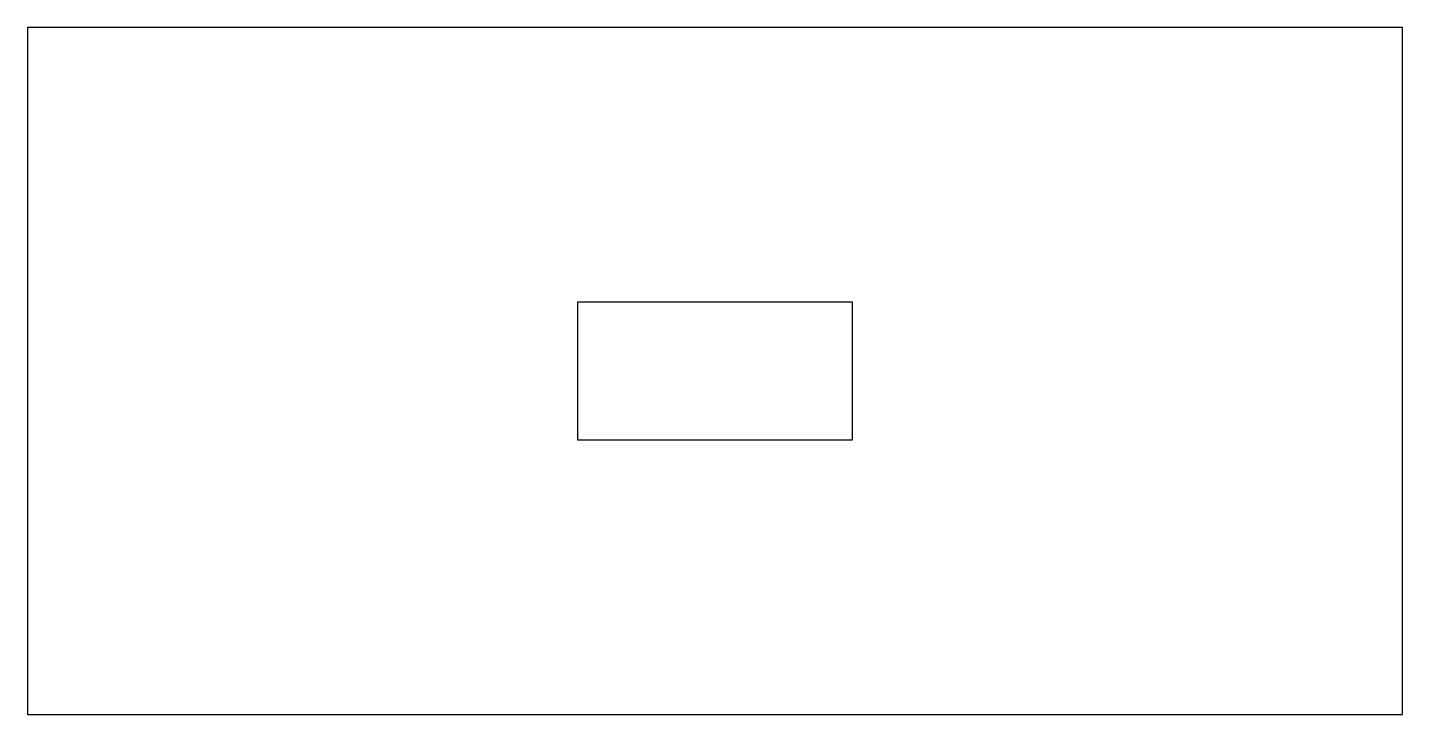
# Model space of a CAD drawing. Header units: metres. Extents: x 0 to 200, y 0 to 100.
import ezdxf

# ---------------------------------------------------------------- set-up
doc = ezdxf.new("R2010")
doc.units = ezdxf.units.M
doc.layers.add('InnerContour', color=2, linetype='Continuous')
doc.layers.add('OuterContour', color=3, linetype='Continuous')

msp = doc.modelspace()

# ---------------------------------------------------------------- linework, layer by layer
at = {"layer": 'InnerContour', "linetype": 'Continuous'}
msp.add_lwpolyline([(80, 40), (120, 40), (120, 60), (80, 60)], close=True, dxfattribs=at)
at = {"layer": 'OuterContour', "linetype": 'Continuous'}
msp.add_lwpolyline([(0, 0), (200, 0), (200, 100), (0, 100)], close=True, dxfattribs=at)

doc.saveas('drawing.dxf')
